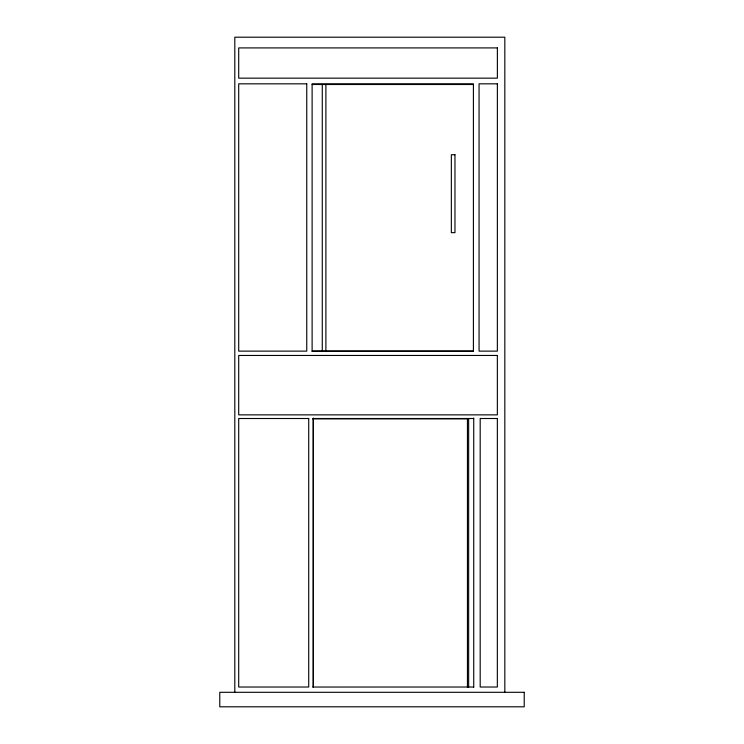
<?xml version="1.0" encoding="UTF-8"?>
<svg xmlns="http://www.w3.org/2000/svg" width="744" height="744" viewBox="0 0 744 744"><rect width="100%" height="100%" fill="white"/><g stroke="black" fill="none" stroke-linecap="round" stroke-linejoin="round"><path stroke-width="1.12" d="M312.117 84.5L473.184 84.5M312.117 351.131L473.407 351.131L473.407 83.83L312.117 83.83L312.117 351.587M312.647 351.177L473.184 351.177M473.714 418.509L313.187 418.509L313.187 687.019M312.731 418.835L468.646 418.835L468.646 687.038M312.731 687.038L473.714 687.019M468.646 418.835L467.437 418.472L467.437 687.168M504.823 692.301L504.823 37.2L234.806 37.2L234.806 692.301M473.733 418.109L473.733 687.168M325.9 84.5L325.9 351.587M322.273 84.5L322.273 351.587M313.354 418.109L313.354 687.168M497.355 418.509L497.336 687.019L480.187 687.019L480.187 418.509L497.355 418.509M497.355 355.455L497.355 414.864L238.703 414.864L238.703 355.455L497.355 355.455M497.373 83.83L497.355 351.131L479.062 351.131L479.062 83.83L497.373 83.83M497.373 47.914L497.373 78.157L238.703 78.157L238.703 47.914L497.373 47.914M306.751 83.83L238.703 83.83L238.703 351.131L306.751 351.131L306.751 83.83M454.965 154.733L451.348 154.733L451.348 232.658L454.965 232.658L454.965 154.733M308.723 418.509L238.703 418.509L238.703 687.019L308.723 687.019L308.723 418.509M524.222 692.301L219.778 692.301L219.778 706.8L524.222 706.8L524.222 692.301"/></g></svg>
